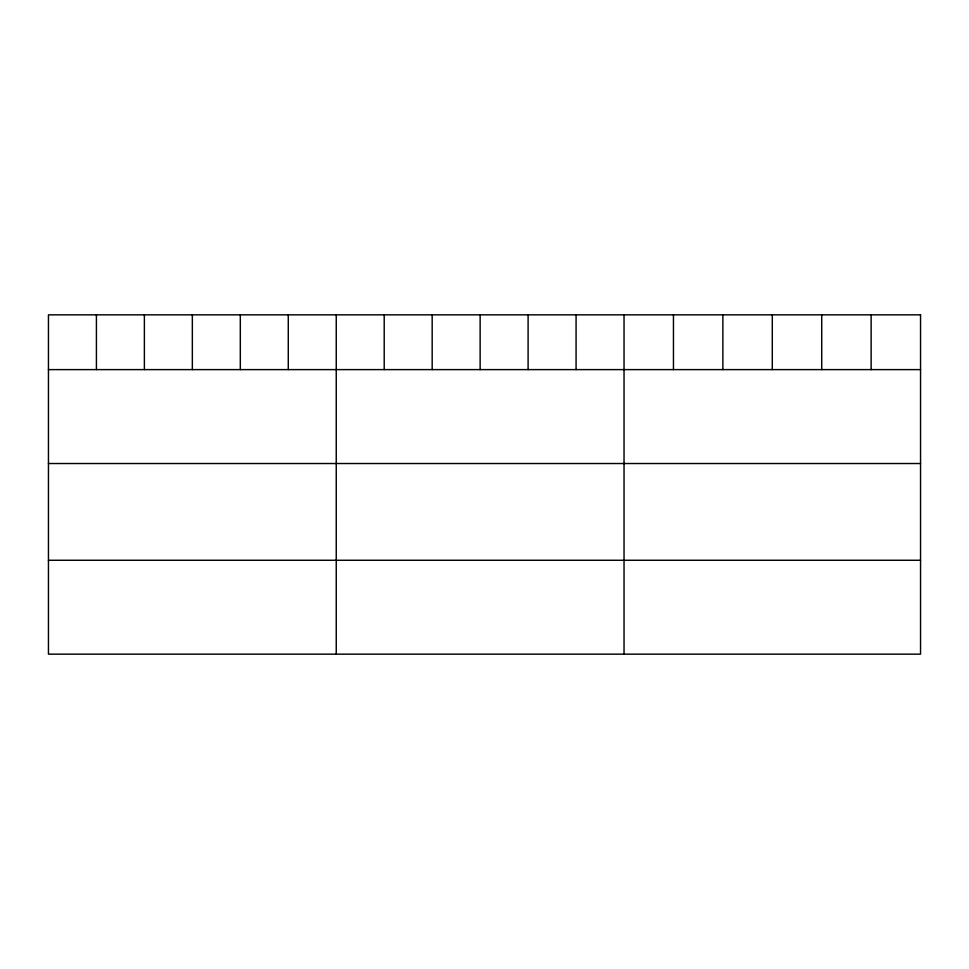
<?xml version="1.0" encoding="UTF-8"?>
<svg xmlns="http://www.w3.org/2000/svg" width="969" height="969" viewBox="0 0 969 969"><rect width="100%" height="100%" fill="white"/><g stroke="black" fill="none" stroke-linecap="round" stroke-linejoin="round"><path stroke-width="1.45" d="M48.45 369.613L920.55 369.613M48.45 463.521L920.55 463.521M48.45 560.264L920.55 560.264M871.131 314.84L871.131 369.613M821.712 314.84L821.712 369.613M772.293 314.84L772.293 369.613M722.874 314.84L722.874 369.613M673.455 314.84L673.455 369.613M624.036 314.84L624.036 654.16M576.071 314.84L576.071 369.613M528.105 314.84L528.105 369.613M480.139 314.84L480.139 369.613M432.174 314.84L432.174 369.613M384.208 314.84L384.208 369.613M336.243 314.84L336.243 654.16M288.277 314.84L288.277 369.613M240.312 314.84L240.312 369.613M192.346 314.84L192.346 369.613M144.381 314.84L144.381 369.613M96.415 314.84L96.415 369.613M920.55 314.84L48.45 314.84L48.45 654.16L920.55 654.16L920.55 314.84"/></g></svg>
